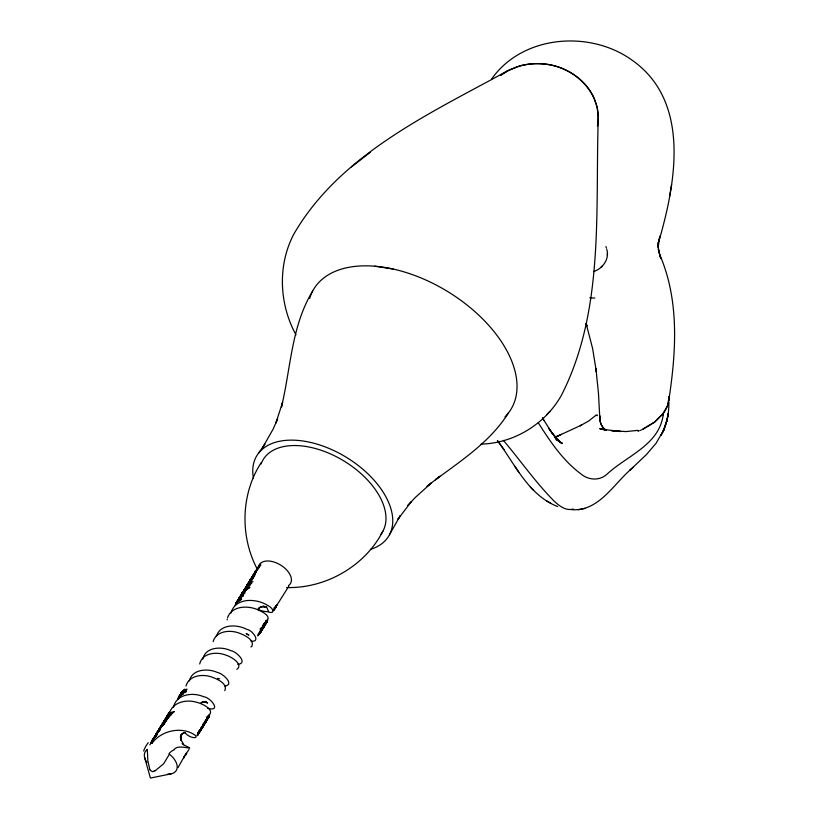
<?xml version="1.0" encoding="UTF-8"?>
<svg xmlns="http://www.w3.org/2000/svg" width="819" height="819" viewBox="0 0 819 819"><rect width="100%" height="100%" fill="white"/><g stroke="black" fill="none" stroke-linecap="round" stroke-linejoin="round"><path stroke-width="1.23" d="M597.276 108.057L598.259 118.868C595.188 210.954 604.617 310.555 561.435 395.26C545.311 424.047 514.137 443.243 481.091 444.113M593.55 271.58C602.641 268.745 609.756 258.999 606.797 249.355M607.36 255.19L607.381 254.361M607.381 254.156L607.391 253.317M262.776 627.927L262.817 625.644L262.674 628.972L261.476 630.681L262.776 627.927L260.841 631.592L262.285 628.9L262.397 626.648L262.111 629.934L260.514 631.295M668.888 402.508C668.949 413.871 666.85 425.481 660.984 435.35L663.738 430.118L667.209 419.451L663.267 431.029L663.738 430.118L655.947 443.458L646.406 454.576L629.883 470.29L633.179 467.229M598.259 118.868L597.471 126.126M197.604 734.745L197.696 732.483L197.502 735.708L198.618 731.602L198.034 734.725L199.508 730.804L198.904 733.425L197.481 734.971M147.379 750.962L147.84 760.728L149.775 769.276M606.173 430.344C601.607 427.323 599.17 421.621 599.948 416.206M662.776 413.994L667.485 405.794L668.867 398.29M274.304 609.346L274.457 607.104L274.048 610.35L276.238 605.466L275.164 608.169L275.716 607.555M261.793 629.862L261.978 627.641L261.548 630.876L258.323 633.681L260.985 631.807L261.793 629.862L260.207 632.493M597.716 124.693C602.856 92.598 572.778 65.274 542.25 63.831A81.951 72.307 -80.4 0 0 519.666 65.991L508.783 70.229L500.941 75.072M264.701 625.46L265.909 622.768L265.254 624.784L262.981 626.791L265.254 624.784L265.397 623.863L263.994 626.453L265.254 624.784L265.53 621.611L264.629 625.818L262.172 627.702L264.629 625.818L265.1 622.716L264.629 625.818L263.278 627.426L265.909 622.768L265.94 620.485L265.858 623.73L261.845 629.299L263.779 626.985L264.209 624.866L263.38 627.825L261.845 629.299M179.832 695.587L179.586 697.788L181.019 693.12L184.357 690.397L180.692 693.673L179.832 695.587L182.422 691.553L186.957 689.035M261.292 630.814L261.537 628.613L260.985 631.807L259.582 633.374L261.292 630.814L258.958 634.244L260.78 631.746L261.097 629.565L260.411 632.708M599.969 416.032C599.088 421.601 601.596 427.549 606.459 430.538M203.911 723.31L206.255 721.396L206.644 718.345L206.255 721.396L204.934 723.023L206.429 720.556L204.934 723.023M668.744 400.767C676.125 352.262 679.698 300.778 659.694 254.617L660.831 258.661L658.292 248.781L659.09 253.143L658.066 245.178M658.21 247.573L658.189 242.301L658.179 247.123L659.827 236.087L658.906 241.216C676.013 182.146 690.837 100.809 631.449 59.726C589.26 29.822 522.174 35.227 491.533 79.167M227.109 619.86L227.221 619.154M669.614 196.335L671.59 184.541M663.083 415.602L663.544 412.981A48.495 28.972 -14.7 0 0 668.898 397.154M663.011 415.991C658.507 445.382 626.074 456.203 606.715 474.457C599.324 481.04 588.267 480.159 580.937 473.935C562.96 460.606 550.184 441.523 538.339 422.86M161.671 725.102L165.254 720.27L163.646 721.693L162.193 725.624L164.691 720.044L169.83 716.195L163.646 721.693L161.292 727.241L162.664 723.269L168.55 717.761L163.646 721.693L160.719 727.845M243.55 592.424L245.065 588.503L251.709 583.108L246.273 586.711L243.427 592.332L246.273 586.711L249.345 583.814L246.089 586.599L244.379 590.397L247.44 585.001L250.522 582.237L246.089 586.599L245.331 588.564L248.556 583.353L251.607 580.702L247.123 584.909L245.331 588.564M208.886 714.915L208.333 717.987L206.941 719.563L208.61 717.106L206.941 719.563M167.608 718.406L168.427 713.963L167.619 716.103L169.472 712.161M267.342 619.348L266.155 622.86L267.588 620.382L265.919 623.095M169.523 711.957L167.987 716.093L168.427 713.963M173.556 707.258C176.095 693.969 193.151 692.004 203.603 696.723C210.575 697.184 222.246 712.428 207.463 708.21M205.589 722.471L206.204 719.543L205.589 722.471L204.166 724.027L205.743 720.761L204.904 723.556L203.358 725.02L205.262 722.86L202.508 726.003L204.627 724.016L205.241 721.979L204.177 724.631L204.842 720.955L204.627 724.016L203.409 725.706L204.709 723.197L203.409 725.706M202.805 659.07C205.477 646.713 221.662 646.211 231.05 650.747C236.353 651.34 248.474 663.37 237.838 664.332M231.019 613.021C235.094 597.256 256.501 598.239 267.721 605.446C273.515 608.138 275.88 614.864 267.455 611.639A18.141 10.616 31.4 0 1 257.657 609.275M164.066 722.522C164.865 717.178 169.82 713.605 174.427 711.506L168.325 714.772L165.458 719.215M237.705 601.791L239.506 597.501L244.973 592.813L239.752 596.99L238.738 599.119L241.062 595.352L244.727 592.291L241.073 595.044L239.752 596.99L242.772 593.703L241.073 595.044L239.056 598.976L241.073 595.044L244.492 591.83L241.124 594.799L239.414 598.873M163.104 723.904L165.817 718.335L171.232 714.629L165.817 718.335L163.104 723.904L165.817 718.335L172.758 713.052L167.025 716.574L164.445 721.119M244.533 590.479L245.024 588.38L249.345 583.814M199.693 663.963C202.354 652.456 217.23 651.453 226.351 655.292C231.153 656.725 243.714 664.281 236.906 669.379M240.817 596.611L241.349 594.44L243.96 590.775L247.44 587.899L242.578 592.352L240.766 596.498L242.526 592.516L249.959 587.356L243.96 590.775L241.789 594.307M263.738 625.9L262.745 628.797L263.779 626.985L263.616 623.566L263.779 626.985L262.561 628.368L264.332 625.972L264.66 623.802L264.015 626.832L262.561 628.368M189.322 680.886C192.301 668.867 208.006 668.161 217.424 672.481C222.502 673.167 235.053 684.295 225 686.117M164.885 721.304L165.704 718.202L168.325 714.772L165.653 719.102M167.67 716.216L169.482 712.397M245.209 590.816L246.017 587.827M216.349 636.445C220.106 623.72 237.141 624.18 246.826 629.361C252.303 629.924 261.65 642.557 250.983 641.134M180.375 696.109L181.368 692.567L184.592 689.762L181.019 693.12L180.221 695.065L182.709 690.949M240.766 596.498L242.526 592.731L244.093 591.062L240.438 596.549L242.526 592.731L246.191 590.059L242.526 592.731L240.162 596.641L244.277 591.42L241.206 594.594L240.438 596.549M237.653 601.596L239.424 597.829L243.069 594.604L239.506 597.501L237.653 601.596L239.506 597.501L241.114 596.089L237.285 601.781L239.424 597.829L243.233 595.116L239.424 597.829L236.967 602.006L241.175 596.519L238.032 599.805L237.285 601.781M252.365 577.528L254.699 572.635L258.773 567.936L255.211 571.682L252.375 577.446L252.969 575.399L256.327 571.222L252.969 575.399L250.542 581.828L252.272 576.484L254.177 573.689L251.556 578.47L252.272 576.484L255.927 572.399L252.272 576.484L250.01 581.899M213.124 641.646C216.021 631.009 229.637 629.719 238.503 632.872C243.734 634.786 254.955 639.516 251.812 646.447M245.045 590.253L246.089 586.599L248.556 583.353L247.123 584.909L246.294 586.824L249.6 581.787L252.59 579.207L248.116 583.302L246.294 586.824M156.603 733.793L158.691 730.005L155.395 736.813L156.808 732.759L160.463 728.715L156.224 733.752L154.177 738.543L156.808 732.759L161.015 727.436L157.494 731.705L156.879 733.824L159.347 728.808L164.527 723.74L160.074 727.538L156.89 733.752L157.494 731.705L161.681 726.125L160.074 727.538L158.18 731.562L160.074 727.538L165.366 722.297L160.872 726.197L159.04 729.35L162.438 724.743L160.872 726.197L158.62 731.469L160.872 726.197L166.318 720.812L161.732 724.764L159.879 728.019L164.23 721.815L167.383 719.297L162.664 723.269L160.759 726.607L164.23 721.815L162.664 723.269L161.302 726.566M164.025 722.092L164.619 720.044L168.888 715.366L167.025 716.574L164.629 720.986M262.111 629.75L263.268 626.924L263.227 624.61L263.237 627.989L262.111 629.75L263.268 626.924L261.834 629.473M186.015 686.005C188.872 675.511 202.18 673.822 211.087 676.822C216.523 678.644 228.132 683.537 224.785 690.673M246.652 587.121L248.116 583.302L253.46 577.753L249.058 581.766L247.225 585.186L250.563 580.272L249.058 581.766L247.256 586.445M237.367 602.006L239.363 598.187L243.417 595.679L239.363 598.187L236.671 602.262L241.247 597L237.848 600.112L236.967 602.006M167.987 716.093L168.663 713.871M208.61 717.106L207.637 718.621L209.142 716.041L208.333 717.987L206.634 719.215M167.619 716.103L168.243 714.076M166.421 718.294L168.141 714.209L167.025 717.27M169.4 713.175C172.533 702.282 185.964 699.324 195.731 702.047C200.675 702.958 215.1 709.182 209.162 714.956M166.216 718.355L166.871 716.308L169.738 712.96L166.001 718.212L166.871 716.308L171.867 711.987M249.13 583.21L250.768 578.951L255.456 573.648L251.546 577.671L249.897 580.855L253.593 574.856L251.546 577.671L250.02 581.971M246.355 587.274L247.123 584.909L249.6 581.787L247.307 585.595M227.559 617.772C231.367 606.306 246.294 605.395 256.009 609.029C260.002 610.595 271.069 615.141 267.414 620.382M240.172 597.757L242.578 592.997L240.162 596.641M183.569 758.507L184.244 756.5L178.061 767.557M179.136 698.269L180.692 693.673L184.132 691.041L180.375 694.225L179.443 696.089L182.146 692.147L186.752 689.721M241.513 595.464L242.578 592.352L245.372 588.922L248.945 586.25L243.827 590.376L242.854 592.219L246.754 587.151L250.379 584.653L245.065 588.503L242.854 592.219M181.04 693.99L181.726 691.994L184.859 689.117M256.521 570.925L257.616 567.731L255.589 571.857M185.278 755.732L185.995 753.746L183.958 757.36M243.223 592.321L243.939 590.253L248.085 585.452L246.273 586.711L243.99 591.216M151.904 743.498L154.105 737.192L160.022 729.954L156.224 733.752L153.808 738.267M161.292 727.241L164.691 720.044L167.578 717.034L163.595 721.805M243.089 592.434L243.827 590.376L246.754 587.151L245.065 588.503L243.356 592.424M260.544 563.339L256.91 569.727L257.616 567.731M164.988 720.188L165.704 718.202L170.321 713.677M206.255 721.396L207.064 717.147L206.879 720.31L205.671 722.01L206.972 719.41L205.487 721.437M264.578 624.877L266.093 623.392L266.881 620.515L266.451 622.645L264.578 624.877L266.41 621.662L265.858 623.73L264.476 625.143M198.034 734.725L198.372 733.804L197.072 735.36M178.696 698.74L180.375 694.225L183.927 691.676L180.078 694.768L179.074 696.59L181.89 692.731L186.568 690.417M236.66 603.327L237.848 600.112L239.322 598.597L236.404 602.559L241.329 597.512L237.694 600.45L236.671 602.262M238.442 600.388L239.609 597.225L242.915 594.133L239.609 597.225L238.462 599.313L241.073 595.7L238.738 599.119M247.379 586.261L249.058 581.766L254.228 576.33L249.949 580.323L248.147 583.65L251.443 578.818L249.949 580.323L249.037 582.196L252.232 577.426L254.893 574.969L250.768 578.951L249.037 582.196M249.56 582.217L250.768 578.951L252.232 577.426L249.949 580.323L248.27 584.725M262.285 628.9L261.548 630.876L259.858 632.186M180.62 694.532L181.368 692.567M166.943 717.393L169.574 712.663M178.255 699.191L180.078 694.768L183.743 692.321L179.791 695.3L178.716 697.082L181.654 693.324L186.415 691.103M160.401 728.009L161.732 724.764L163.298 723.31M239.834 597.85L241.124 594.799L242.659 593.325L239.936 596.795M200.583 730.497L201.648 728.009L199.703 731.674L201.064 729.381L201.3 727.17L200.583 730.497L202.17 726.637L201.402 729.309L199.887 730.794M167.311 716.134L168.141 714.209M235.852 604.627L237.694 600.45L239.302 599.027L236.159 602.886L241.41 598.054L237.561 600.829L236.404 602.559M163.698 722.276L164.691 720.044L166.37 718.672L162.612 723.494M177.836 699.641L179.791 695.3L183.579 692.966L179.525 695.822L181.429 693.908L186.271 691.799M156.552 733.732L157.494 731.705M186.732 753.326L185.248 754.842L189.035 749.528M252.375 577.446L256.664 570.147L255.211 571.682L253.225 576.545L255.211 571.682L260.79 564.895L255.723 570.874L254.351 573.587L258.927 566.103L255.63 571.918M258.343 635.094L260.78 631.746M267.025 621.529L265.397 624.436M154.105 737.192L151.576 742.27L157.422 733.302L152.242 740.263L157.289 734.356L152.242 740.263M209.654 714.997L208.302 717.679L206.521 718.959L208.947 716.983L207.637 718.621M256.91 569.727L259.295 565.018M235.473 604.883L237.561 600.829L239.281 599.498L236.159 602.886M242.301 593.325L245.372 588.922L242.383 593.406M274.734 607.596L276.423 606.5L275.778 606.961L277.068 604.483L275.164 608.169M204.904 723.556L205.866 721.703L204.166 724.027M389.465 534.746L400.276 515.622L397.839 519.4L411.097 501.934L407.882 505.425L415.274 497.481L431.388 482.975L427.057 486.343L439.926 476.279L435.411 479.801C461.926 460.206 490.53 441.451 508.425 412.971M153.982 738.052L158.149 731.152M274.59 609.305L275.02 608.497L272.901 610.657M312.633 291.093C291.318 326.136 290.847 368.171 281.449 407.033L282.616 402.344L275.849 423.044L277.641 418.857L273.218 428.921L262.397 448.034L264.834 444.256L258.497 453.224M166.001 718.212L168.12 714.363M382.903 531.173C364.967 566.195 325.716 588.554 286.578 587.561M198.464 733.773L200.327 730.067L199.365 732.544L197.748 733.947L199.703 732.094L199.365 732.544L200.85 728.623L200.205 731.285L198.761 732.831L200.409 730.743L198.648 732.381M244.379 590.397L247.44 585.001L252.948 581.582M149.846 744.87L153.522 738.605L150.614 742.915M235.114 605.18L237.438 601.238L241.503 598.628L237.438 601.238L235.923 603.245L239.281 599.999L237.336 601.678L241.595 599.232L237.336 601.678M199.703 731.674L201.064 729.381L198.915 731.869M185.422 755.323L186.517 753.552M263.278 627.426L264.865 624.928M261.363 462.428C240.745 493.714 239.844 536.363 257.33 569.236M202.6 726.77L204.136 724.426L204.422 722.245L203.951 725.163L202.6 726.77L204.136 724.426L202.406 726.381M258.292 608.824L260.626 606.828L265.336 606.705L262.817 606.418L259.029 607.841L262.203 606.439L264.752 606.541M266.155 622.86L267.444 621.211L265.95 622.501M198.014 734.285L199.078 732.923L197.42 734.5M663.544 412.981L654.709 422.051L642.618 429.402M206.838 719.727L208.435 716.021L207.709 718.99L208.057 718.171L206.224 720.495M662.581 414.25L654.688 422.061L641.963 429.699M288.81 586.24L275.778 606.961M597.604 415.008L596.979 415.765M178.378 697.563L181.429 693.908M152.068 743.068C160.575 732.084 176.075 727.477 189.169 732.053C204.166 738.257 191.062 740.468 184.746 732.401M266.922 621.816L267.444 621.211M200.481 730.108L201.679 728.736L198.904 730.876L201.402 729.309L202.641 725.265L202.16 728.101L200.798 729.698L202.334 727.436L199.897 729.872L202.16 728.101L203.061 723.894L202.866 726.883L200.85 728.859L202.866 726.883L203.47 724.835L202.477 727.456L203.962 723.535L203.235 726.31L201.75 727.815L203.532 725.654L201.546 727.405M178.051 698.034L181.234 694.492L179.525 695.822M206.153 720.71L207.483 719.236L207.975 717.147L207.053 719.993L207.453 715.97L207.483 719.236L206.378 721.007L207.483 718.273L206.879 720.31L205.436 721.693M208.947 716.983L208.302 717.679L209.531 715.99L207.238 718.079L208.947 716.738L207.934 717.198M546.58 414.823L549.918 411.455M631.582 468.724C613.646 483.916 598.812 511.609 571.816 509.694M179.279 696.345L183.446 693.611L179.279 696.345L181.234 694.492M260.422 631.101L262.674 628.972M257.729 635.943L260.278 632.657L260.381 628.122M601.637 266.738L602.313 266.114M596.375 414.895L588.841 420.905L580.19 425.778L581.51 425.071M601.033 267.291L601.689 266.697M179.054 696.877L181.06 695.075M516.513 66.994L506.726 71.304C429.463 113.739 339.66 154.668 293.704 234.336C277.395 265.602 279.228 304.125 295.946 334.807M235.718 603.634L239.271 600.532L237.234 602.139M351.433 166.912L370.178 152.416M500.429 75.358L506.726 71.304M262.254 628.009L264.332 625.972L263.38 627.825L261.517 628.931M257.934 634.766L259.858 633.609M200.972 702.845L204.791 701.74L201.269 702.538L205.231 701.873L207.565 702.692L203.286 701.678L207.565 702.886L205.026 701.402L206.122 702.477M174.334 749.487C178.122 742.935 199.775 752.63 184.009 745.034M154.986 770.966L163.698 763.687L169.431 754.197A18.141 10.616 31.4 0 1 177.17 767.679A18.141 10.616 31.4 0 1 167.526 774.16M251.535 646.621L250.87 646.897M555.2 437.244L561.527 434.316M554.422 437.612L559.029 435.462L554.965 437.233M559.029 435.462L557.248 436.281L581.306 425.184M640.028 430.507L641.011 430.108M185.033 732.626L182.412 733.681L183.476 733.036L181.501 734.612L180.385 736.731L182.227 733.701L180.426 737.919L181.296 734.541L180.712 739.24L180.702 735.421L181.265 740.642L180.804 739.291L183.169 743.55M638.042 431.265L639.035 430.896M517.137 66.789C528.501 63.155 540.847 62.694 552.467 65.407A81.951 72.307 -80.4 0 1 573.32 74.253C581.951 79.986 589.281 87.868 593.673 97.307M573.269 509.019C565.775 511.24 559.039 505.712 553.951 500.931C535.442 482.217 520.382 460.432 503.409 440.397M578.429 509.705L584.879 508.425M170.956 773.894L150.399 778.05L144.594 757.391M637.991 430.364L625.911 431.582L611.424 430.64L620.689 431.5L602.456 429.279M152.662 771.744L150.327 770.413M594.789 298.096L589.844 297.799M374.703 266.185L393.212 269.041M265.336 606.705L263.308 606.367L266.083 606.848M604.719 429.934L599.928 428.583L602.6 429.258M217.557 678.367L219.625 678.808M599.979 428.706L604.934 429.801M246.867 634.203L248.956 635.063L246.202 633.507M557.678 506.562C528.327 495.147 515.12 464.26 497.461 440.673M556.05 439.598L559.961 441.666L558.425 440.745M546.744 500.972L550.706 503.194M558.599 440.919L562.336 443.478L556.388 439.332M556.316 439.281L562.336 443.478M183.702 744.799L183.077 744.317M559.971 441.83L557.637 439.936L561.128 442.925L552.692 433.722L556.736 439.26L548.433 427.805L552.18 433.282L542.598 418.222M182.75 744.051L182.094 743.509M530.292 487.008L533.619 490.386M266.421 606.449L268.56 611.598M497.471 440.653L504.289 449.866M514.864 466.298L518.908 472.42M542.516 418.181L543.785 420.342L542.598 418.079M150.174 770.147L149.877 769.522M593.97 97.942L597.123 107.35M605.917 246.591L606.49 248.208M586.302 324.222L592.598 348.454L596.386 371.795L595.945 368.673L598.484 393.417L599.825 418.683M258.609 567.28A18.141 10.616 31.4 0 1 280.436 564.946A18.141 10.616 31.4 0 1 288.616 585.472M154.75 770.73A6.071 4.812 -24.1 0 1 152.969 771.437M147.256 750.982A21.519 12.981 -82.5 0 1 147.348 749.446M168.949 753.736A21.816 17.322 50.8 0 1 174.416 749.631M146.929 762.479A18.141 10.616 31.4 0 1 146.417 750.245A18.059 10.575 31.4 0 1 147.471 749.446M143.663 751.033A21.816 9.992 -42.4 0 1 148.259 742.638M261.107 463.953A69.758 40.837 31.4 0 1 342.577 460.155A69.758 40.837 31.4 0 1 380.63 534.623M253.409 478.009A77.232 45.219 31.4 0 1 346.191 457.217A77.232 45.219 31.4 0 1 370.526 549.354M309.602 298.505A115.459 67.598 31.4 0 1 447.01 291.134A115.459 67.598 31.4 0 1 504.954 416.902M668.713 396.437A41.534 24.816 -14.7 0 1 668.795 397.174M202.928 726.136L201.669 728.582L202.928 726.136M668.212 413.779L666.697 421.488L668.212 413.779M242.526 592.516L241.533 594.348L243.96 590.775L245.884 589.619L242.526 592.516M586.957 325.839L586.087 323.485L586.957 325.839"/></g></svg>
